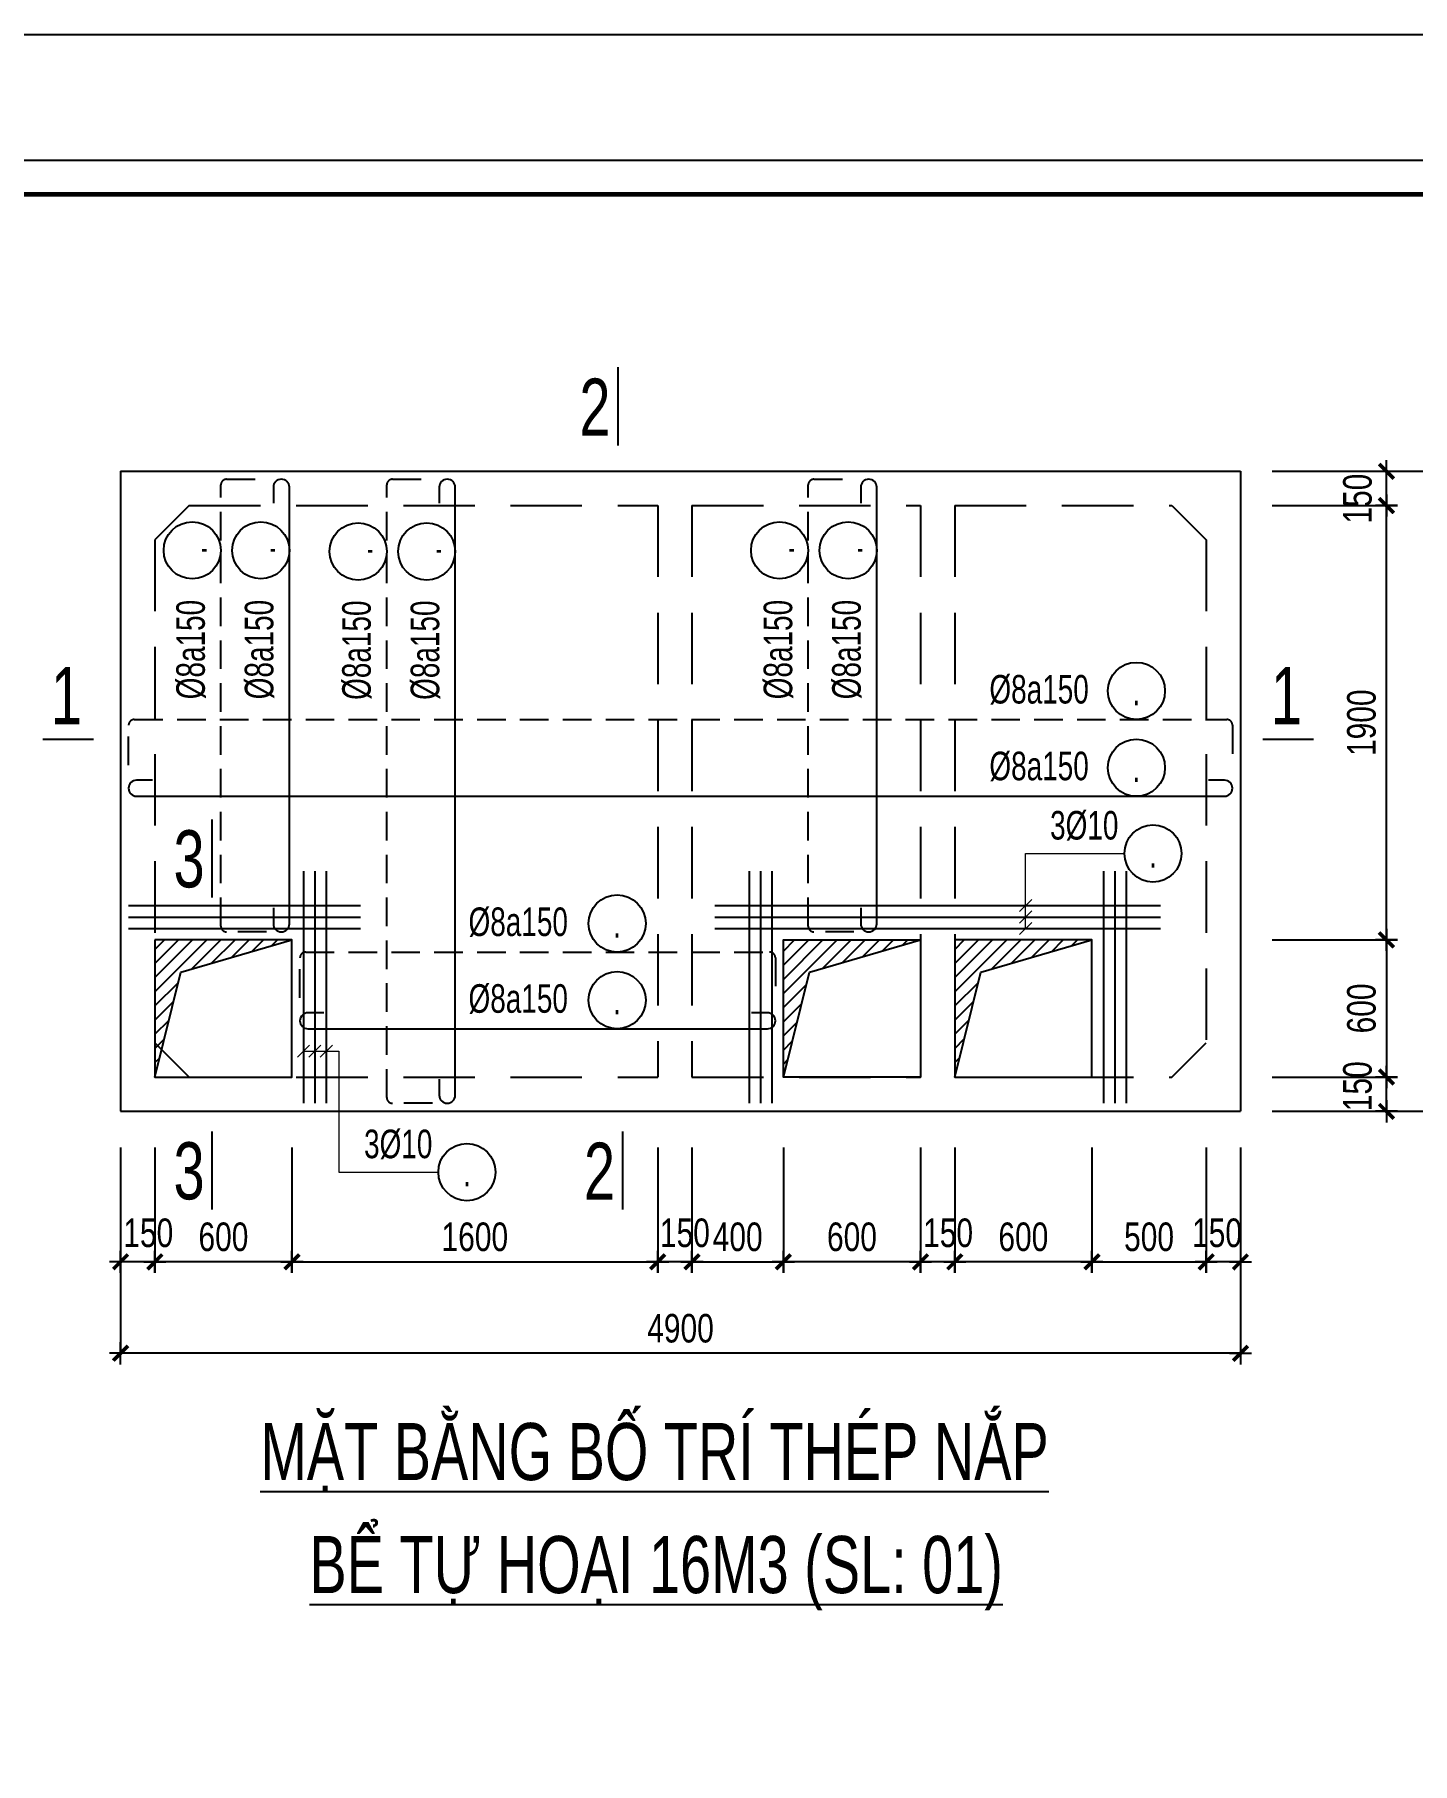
# Model space of a CAD drawing. Extents: x 1229855 to 1302267, y 1135177 to 1201195.
# Drawn here: x 1271960 to 1277989, y 1157314 to 1164877 of the extents above; entities that cross this region are included whole.
import ezdxf
from ezdxf.enums import TextEntityAlignment as Align

# ---------------------------------------------------------------- set-up
doc = ezdxf.new("R2010")
doc.units = 0
doc.header["$LTSCALE"] = 25
doc.header["$MEASUREMENT"] = 0
doc.header["$PDMODE"] = 98
doc.linetypes.add('HIDDEN', pattern=[0.375, 0.25, -0.125])
doc.layers.get('0').update_dxf_attribs({"linetype": 'CONTINUOUS'})
doc.layers.get('DEFPOINTS').update_dxf_attribs({"linetype": 'CONTINUOUS'})
for name, color, linetype in [('02.CDC.DIM', 1, 'CONTINUOUS'), ('CDC-KHUNGTEN', 7, 'CONTINUOUS'), ('CDC.02.DIM', 1, 'CONTINUOUS'), ('CDC.03.BORDER', 3, 'CONTINUOUS'), ('CDC.04.HIDDEN', 8, 'HIDDEN'), ('CDC.05.STEEL', 4, 'CONTINUOUS'), ('CDC.06.TEXT', 2, 'CONTINUOUS'), ('CDC.10.HATCH', 251, 'CONTINUOUS'), ('CDC.14.STEELNUM', 3, 'CONTINUOUS')]:
    doc.layers.add(name, color=color, linetype=linetype)
doc.layers.add('KCS_CHI', color=1, linetype='CONTINUOUS', lineweight=15)
doc.styles.add('1', font='arial.ttf', dxfattribs={"width": 0.75})
doc.styles.add('KCS_SMTEXT', font='arial.ttf', dxfattribs={"width": 0.7})
doc.dimstyles.new('DX2', dxfattribs={"dimscale": 0.5, "dimtxt": 250, "dimasz": 0.8, "dimexe": 0, "dimexo": 0, "dimgap": 90, "dimtad": 1, "dimdec": 0, "dimzin": 13, "dimdsep": 46, "dimtxsty": '1', "dimblk1": 'CHEO', "dimblk2": 'CHEO', "dimsah": 1, "dimcen": 0, "dimclrd": 256, "dimclre": 256, "dimclrt": 2, "dimadec": 0, "dimazin": 0, "dimtfac": 1, "dimtdec": 0, "dimtix": 1, "dimtmove": 2, "dimatfit": 3, "dimldrblk": 'CHEO', "dimfxl": 1, "dimtolj": 1, "dimtzin": 13, "dimarcsym": 0})
pattern_1 = [(45, (1351382.73, 1130222.543), (-30.935922, 30.935922), [])]

# ---------------------------------------------------------------- blocks, each defined once
blk = doc.blocks.new('CHEO')
at = {"layer": '02.CDC.DIM'}
for points in [[(-121, 0), (121, 0)], [(0, 121), (0, -121)]]:
    blk.add_lwpolyline(points, dxfattribs=at)
at = {"layer": '02.CDC.DIM', "color": 2, "const_width": 40}
blk.add_lwpolyline([(80, 80), (-80, -81)], dxfattribs=at)
blk = doc.blocks.new('*D51')
at = {"layer": 'CDC.02.DIM', "lineweight": -2, "ltscale": 3, "transparency": 16777216}
for p, q in [((1277375.3, 1162816.4), (1277875.3, 1162816.4)), ((1277875.3, 1160916.8), (1277875.3, 1162816)), ((1277375.3, 1160916.4), (1277875.3, 1160916.4))]:
    blk.add_line(p, q, dxfattribs=at)
at = {"layer": 'DEFPOINTS', "color": 0, "ltscale": 3, "transparency": 16777216}
for p in [(1277375.3, 1162816.4), (1277875.3, 1162816.4), (1277375.3, 1160916.4)]:
    blk.add_point(p, dxfattribs=at)
at = {"layer": 'CDC.02.DIM', "lineweight": -2, "ltscale": 3, "transparency": 16777216, "xscale": 0.4, "yscale": 0.4, "zscale": 0.4}
for p, rotation in [((1277875.3, 1162816.4), 90), ((1277875.3, 1160916.4), 270)]:
    blk.add_blockref('CHEO', p, dxfattribs=dict(at, rotation=rotation))
at = {"layer": 'CDC.02.DIM', "color": 2, "ltscale": 3, "transparency": 16777216, "insert": (1277766.5, 1161866.4), "char_height": 125, "attachment_point": 5, "rotation": 90, "style": '1'}
blk.add_mtext('\\A1;1900', dxfattribs=at)
blk = doc.blocks.new('*D52')
at = {"layer": 'CDC.02.DIM', "lineweight": -2, "ltscale": 3, "transparency": 16777216}
for p, q in [((1277375.3, 1162966.4), (1278275.3, 1162966.4)), ((1278275.3, 1160166.8), (1278275.3, 1162966)), ((1277375.3, 1160166.4), (1278275.3, 1160166.4))]:
    blk.add_line(p, q, dxfattribs=at)
at = {"layer": 'DEFPOINTS', "color": 0, "ltscale": 3, "transparency": 16777216}
for p in [(1277375.3, 1162966.4), (1278275.3, 1162966.4), (1277375.3, 1160166.4)]:
    blk.add_point(p, dxfattribs=at)
at = {"layer": 'CDC.02.DIM', "lineweight": -2, "ltscale": 3, "transparency": 16777216, "xscale": 0.4, "yscale": 0.4, "zscale": 0.4}
for p, rotation in [((1278275.3, 1162966.4), 90), ((1278275.3, 1160166.4), 270)]:
    blk.add_blockref('CHEO', p, dxfattribs=dict(at, rotation=rotation))
at = {"layer": 'CDC.02.DIM', "color": 2, "ltscale": 3, "transparency": 16777216, "insert": (1278166.5, 1161566.4), "char_height": 125, "attachment_point": 5, "rotation": 90, "style": '1'}
blk.add_mtext('\\A1;2800', dxfattribs=at)
blk = doc.blocks.new('*D53')
at = {"layer": 'CDC.02.DIM', "lineweight": -2, "ltscale": 3, "transparency": 16777216}
for p, q in [((1277375.3, 1162966.4), (1277875.3, 1162966.4)), ((1277875.3, 1162816.8), (1277875.3, 1162966)), ((1277375.3, 1162816.4), (1277875.3, 1162816.4))]:
    blk.add_line(p, q, dxfattribs=at)
at = {"layer": 'DEFPOINTS', "color": 0, "ltscale": 3, "transparency": 16777216}
for p in [(1277375.3, 1162966.4), (1277875.3, 1162966.4), (1277375.3, 1162816.4)]:
    blk.add_point(p, dxfattribs=at)
at = {"layer": 'CDC.02.DIM', "lineweight": -2, "ltscale": 3, "transparency": 16777216, "xscale": 0.4, "yscale": 0.4, "zscale": 0.4}
for p, rotation in [((1277875.3, 1162966.4), 90), ((1277875.3, 1162816.4), 270)]:
    blk.add_blockref('CHEO', p, dxfattribs=dict(at, rotation=rotation))
at = {"layer": 'CDC.02.DIM', "color": 2, "ltscale": 3, "transparency": 16777216, "insert": (1277749, 1162846.7), "char_height": 125, "attachment_point": 5, "rotation": 90, "style": '1'}
blk.add_mtext('\\A1;150', dxfattribs=at)
blk = doc.blocks.new('*D54')
at = {"layer": 'CDC.02.DIM', "lineweight": -2, "ltscale": 3, "transparency": 16777216}
for p, q in [((1275986.7, 1160007.8), (1275986.7, 1159507.8)), ((1276586.7, 1160007.8), (1276586.7, 1159507.8)), ((1276586.3, 1159507.8), (1275987.1, 1159507.8))]:
    blk.add_line(p, q, dxfattribs=at)
at = {"layer": 'DEFPOINTS', "color": 0, "ltscale": 3, "transparency": 16777216}
for p in [(1275986.7, 1160007.8), (1276586.7, 1160007.8), (1275986.7, 1159507.8)]:
    blk.add_point(p, dxfattribs=at)
at = {"layer": 'CDC.02.DIM', "lineweight": -2, "ltscale": 3, "transparency": 16777216, "xscale": 0.4, "yscale": 0.4, "zscale": 0.4, "rotation": 180}
blk.add_blockref('CHEO', (1275986.7, 1159507.8), dxfattribs=at)
at = {"layer": 'CDC.02.DIM', "lineweight": -2, "ltscale": 3, "transparency": 16777216, "xscale": 0.4, "yscale": 0.4, "zscale": 0.4}
blk.add_blockref('CHEO', (1276586.7, 1159507.8), dxfattribs=at)
at = {"layer": 'CDC.02.DIM', "color": 2, "ltscale": 3, "transparency": 16777216, "insert": (1276286.7, 1159616.6), "char_height": 125, "attachment_point": 5, "style": '1'}
blk.add_mtext('\\A1;600', dxfattribs=at)
blk = doc.blocks.new('*D55')
at = {"layer": 'CDC.02.DIM', "lineweight": -2, "ltscale": 3, "transparency": 16777216}
for p, q in [((1272336.7, 1160007.8), (1272336.7, 1159507.8)), ((1272486.7, 1160007.8), (1272486.7, 1159507.8)), ((1272486.3, 1159507.8), (1272337.1, 1159507.8))]:
    blk.add_line(p, q, dxfattribs=at)
at = {"layer": 'DEFPOINTS', "color": 0, "ltscale": 3, "transparency": 16777216}
for p in [(1272336.7, 1160007.8), (1272486.7, 1160007.8), (1272336.7, 1159507.8)]:
    blk.add_point(p, dxfattribs=at)
at = {"layer": 'CDC.02.DIM', "lineweight": -2, "ltscale": 3, "transparency": 16777216, "xscale": 0.4, "yscale": 0.4, "zscale": 0.4, "rotation": 180}
blk.add_blockref('CHEO', (1272336.7, 1159507.8), dxfattribs=at)
at = {"layer": 'CDC.02.DIM', "lineweight": -2, "ltscale": 3, "transparency": 16777216, "xscale": 0.4, "yscale": 0.4, "zscale": 0.4}
blk.add_blockref('CHEO', (1272486.7, 1159507.8), dxfattribs=at)
at = {"layer": 'CDC.02.DIM', "color": 2, "ltscale": 3, "transparency": 16777216, "insert": (1272457.9, 1159634.1), "char_height": 125, "attachment_point": 5, "style": '1'}
blk.add_mtext('\\A1;150', dxfattribs=at)
blk = doc.blocks.new('*D56')
at = {"layer": 'CDC.02.DIM', "lineweight": -2, "ltscale": 3, "transparency": 16777216}
for p, q in [((1277086.7, 1160007.8), (1277086.7, 1159507.8)), ((1277236.7, 1160007.8), (1277236.7, 1159507.8)), ((1277236.3, 1159507.8), (1277087.1, 1159507.8))]:
    blk.add_line(p, q, dxfattribs=at)
at = {"layer": 'DEFPOINTS', "color": 0, "ltscale": 3, "transparency": 16777216}
for p in [(1277086.7, 1160007.8), (1277236.7, 1160007.8), (1277086.7, 1159507.8)]:
    blk.add_point(p, dxfattribs=at)
at = {"layer": 'CDC.02.DIM', "lineweight": -2, "ltscale": 3, "transparency": 16777216, "xscale": 0.4, "yscale": 0.4, "zscale": 0.4, "rotation": 180}
blk.add_blockref('CHEO', (1277086.7, 1159507.8), dxfattribs=at)
at = {"layer": 'CDC.02.DIM', "lineweight": -2, "ltscale": 3, "transparency": 16777216, "xscale": 0.4, "yscale": 0.4, "zscale": 0.4}
blk.add_blockref('CHEO', (1277236.7, 1159507.8), dxfattribs=at)
at = {"layer": 'CDC.02.DIM', "color": 2, "ltscale": 3, "transparency": 16777216, "insert": (1277134, 1159634.1), "char_height": 125, "attachment_point": 5, "style": '1'}
blk.add_mtext('\\A1;150', dxfattribs=at)
blk = doc.blocks.new('*D57')
at = {"layer": 'CDC.02.DIM', "lineweight": -2, "ltscale": 3, "transparency": 16777216}
for p, q in [((1272336.7, 1160007.8), (1272336.7, 1159107.8)), ((1277236.7, 1160007.8), (1277236.7, 1159107.8)), ((1277236.3, 1159107.8), (1272337.1, 1159107.8))]:
    blk.add_line(p, q, dxfattribs=at)
at = {"layer": 'DEFPOINTS', "color": 0, "ltscale": 3, "transparency": 16777216}
for p in [(1272336.7, 1160007.8), (1277236.7, 1160007.8), (1272336.7, 1159107.8)]:
    blk.add_point(p, dxfattribs=at)
at = {"layer": 'CDC.02.DIM', "lineweight": -2, "ltscale": 3, "transparency": 16777216, "xscale": 0.4, "yscale": 0.4, "zscale": 0.4, "rotation": 180}
blk.add_blockref('CHEO', (1272336.7, 1159107.8), dxfattribs=at)
at = {"layer": 'CDC.02.DIM', "lineweight": -2, "ltscale": 3, "transparency": 16777216, "xscale": 0.4, "yscale": 0.4, "zscale": 0.4}
blk.add_blockref('CHEO', (1277236.7, 1159107.8), dxfattribs=at)
at = {"layer": 'CDC.02.DIM', "color": 2, "ltscale": 3, "transparency": 16777216, "insert": (1274786.7, 1159216.6), "char_height": 125, "attachment_point": 5, "style": '1'}
blk.add_mtext('\\A1;4900', dxfattribs=at)
blk = doc.blocks.new('*D58')
at = {"layer": 'CDC.02.DIM', "lineweight": -2, "ltscale": 3, "transparency": 16777216}
for p, q in [((1277375.3, 1160316.4), (1277875.3, 1160316.4)), ((1277875.3, 1160166.8), (1277875.3, 1160316)), ((1277375.3, 1160166.4), (1277875.3, 1160166.4))]:
    blk.add_line(p, q, dxfattribs=at)
at = {"layer": 'DEFPOINTS', "color": 0, "ltscale": 3, "transparency": 16777216}
for p in [(1277375.3, 1160316.4), (1277875.3, 1160316.4), (1277375.3, 1160166.4)]:
    blk.add_point(p, dxfattribs=at)
at = {"layer": 'CDC.02.DIM', "lineweight": -2, "ltscale": 3, "transparency": 16777216, "xscale": 0.4, "yscale": 0.4, "zscale": 0.4}
for p, rotation in [((1277875.3, 1160316.4), 90), ((1277875.3, 1160166.4), 270)]:
    blk.add_blockref('CHEO', p, dxfattribs=dict(at, rotation=rotation))
at = {"layer": 'CDC.02.DIM', "color": 2, "ltscale": 3, "transparency": 16777216, "insert": (1277749, 1160276.1), "char_height": 125, "attachment_point": 5, "rotation": 90, "style": '1'}
blk.add_mtext('\\A1;150', dxfattribs=at)
blk = doc.blocks.new('*D59')
at = {"layer": 'CDC.02.DIM', "lineweight": -2, "ltscale": 3, "transparency": 16777216}
for p, q in [((1275836.7, 1160007.8), (1275836.7, 1159507.8)), ((1275986.7, 1160007.8), (1275986.7, 1159507.8)), ((1275986.3, 1159507.8), (1275837.1, 1159507.8))]:
    blk.add_line(p, q, dxfattribs=at)
at = {"layer": 'DEFPOINTS', "color": 0, "ltscale": 3, "transparency": 16777216}
for p in [(1275836.7, 1160007.8), (1275986.7, 1160007.8), (1275836.7, 1159507.8)]:
    blk.add_point(p, dxfattribs=at)
at = {"layer": 'CDC.02.DIM', "lineweight": -2, "ltscale": 3, "transparency": 16777216, "xscale": 0.4, "yscale": 0.4, "zscale": 0.4, "rotation": 180}
blk.add_blockref('CHEO', (1275836.7, 1159507.8), dxfattribs=at)
at = {"layer": 'CDC.02.DIM', "lineweight": -2, "ltscale": 3, "transparency": 16777216, "xscale": 0.4, "yscale": 0.4, "zscale": 0.4}
blk.add_blockref('CHEO', (1275986.7, 1159507.8), dxfattribs=at)
at = {"layer": 'CDC.02.DIM', "color": 2, "ltscale": 3, "transparency": 16777216, "insert": (1275957.4, 1159634.1), "char_height": 125, "attachment_point": 5, "style": '1'}
blk.add_mtext('\\A1;150', dxfattribs=at)
blk = doc.blocks.new('*D60')
at = {"layer": 'CDC.02.DIM', "lineweight": -2, "ltscale": 3, "transparency": 16777216}
for p, q in [((1275236.7, 1160007.8), (1275236.7, 1159507.8)), ((1275836.7, 1160007.8), (1275836.7, 1159507.8)), ((1275836.3, 1159507.8), (1275237.1, 1159507.8))]:
    blk.add_line(p, q, dxfattribs=at)
at = {"layer": 'DEFPOINTS', "color": 0, "ltscale": 3, "transparency": 16777216}
for p in [(1275236.7, 1160007.8), (1275836.7, 1160007.8), (1275236.7, 1159507.8)]:
    blk.add_point(p, dxfattribs=at)
at = {"layer": 'CDC.02.DIM', "lineweight": -2, "ltscale": 3, "transparency": 16777216, "xscale": 0.4, "yscale": 0.4, "zscale": 0.4, "rotation": 180}
blk.add_blockref('CHEO', (1275236.7, 1159507.8), dxfattribs=at)
at = {"layer": 'CDC.02.DIM', "lineweight": -2, "ltscale": 3, "transparency": 16777216, "xscale": 0.4, "yscale": 0.4, "zscale": 0.4}
blk.add_blockref('CHEO', (1275836.7, 1159507.8), dxfattribs=at)
at = {"layer": 'CDC.02.DIM', "color": 2, "ltscale": 3, "transparency": 16777216, "insert": (1275536.7, 1159616.6), "char_height": 125, "attachment_point": 5, "style": '1'}
blk.add_mtext('\\A1;600', dxfattribs=at)
blk = doc.blocks.new('*D61')
at = {"layer": 'CDC.02.DIM', "lineweight": -2, "ltscale": 3, "transparency": 16777216}
for p, q in [((1274686.7, 1160007.8), (1274686.7, 1159507.8)), ((1274836.7, 1160007.8), (1274836.7, 1159507.8)), ((1274836.3, 1159507.8), (1274687.1, 1159507.8))]:
    blk.add_line(p, q, dxfattribs=at)
at = {"layer": 'DEFPOINTS', "color": 0, "ltscale": 3, "transparency": 16777216}
for p in [(1274686.7, 1160007.8), (1274836.7, 1160007.8), (1274686.7, 1159507.8)]:
    blk.add_point(p, dxfattribs=at)
at = {"layer": 'CDC.02.DIM', "lineweight": -2, "ltscale": 3, "transparency": 16777216, "xscale": 0.4, "yscale": 0.4, "zscale": 0.4, "rotation": 180}
blk.add_blockref('CHEO', (1274686.7, 1159507.8), dxfattribs=at)
at = {"layer": 'CDC.02.DIM', "lineweight": -2, "ltscale": 3, "transparency": 16777216, "xscale": 0.4, "yscale": 0.4, "zscale": 0.4}
blk.add_blockref('CHEO', (1274836.7, 1159507.8), dxfattribs=at)
at = {"layer": 'CDC.02.DIM', "color": 2, "ltscale": 3, "transparency": 16777216, "insert": (1274805.8, 1159634.1), "char_height": 125, "attachment_point": 5, "style": '1'}
blk.add_mtext('\\A1;150', dxfattribs=at)
blk = doc.blocks.new('*D62')
at = {"layer": 'CDC.02.DIM', "lineweight": -2, "ltscale": 3, "transparency": 16777216}
for p, q in [((1272486.7, 1160007.8), (1272486.7, 1159507.8)), ((1273086.7, 1160007.8), (1273086.7, 1159507.8)), ((1273086.3, 1159507.8), (1272487.1, 1159507.8))]:
    blk.add_line(p, q, dxfattribs=at)
at = {"layer": 'DEFPOINTS', "color": 0, "ltscale": 3, "transparency": 16777216}
for p in [(1272486.7, 1160007.8), (1273086.7, 1160007.8), (1272486.7, 1159507.8)]:
    blk.add_point(p, dxfattribs=at)
at = {"layer": 'CDC.02.DIM', "lineweight": -2, "ltscale": 3, "transparency": 16777216, "xscale": 0.4, "yscale": 0.4, "zscale": 0.4, "rotation": 180}
blk.add_blockref('CHEO', (1272486.7, 1159507.8), dxfattribs=at)
at = {"layer": 'CDC.02.DIM', "lineweight": -2, "ltscale": 3, "transparency": 16777216, "xscale": 0.4, "yscale": 0.4, "zscale": 0.4}
blk.add_blockref('CHEO', (1273086.7, 1159507.8), dxfattribs=at)
at = {"layer": 'CDC.02.DIM', "color": 2, "ltscale": 3, "transparency": 16777216, "insert": (1272786.7, 1159616.6), "char_height": 125, "attachment_point": 5, "style": '1'}
blk.add_mtext('\\A1;600', dxfattribs=at)
blk = doc.blocks.new('KHUNG A1')
at = {"layer": 'CDC-KHUNGTEN', "color": 8}
blk.add_lwpolyline([(10368.18, 709.17), (10447.22, 709.17), (10447.22, 1281.17), (9647.22, 1281.17), (9647.22, 709.17), (10368.18, 709.17)], dxfattribs=at)
at = {"layer": 'CDC-KHUNGTEN', "color": 255, "lineweight": 60}
blk.add_lwpolyline([(10366.22, 712.17), (10366.22, 1278.17), (9650.22, 1278.17), (9650.22, 712.17), (10366.22, 712.17)], close=True, dxfattribs=at)
at = {"layer": 'DEFPOINTS', "color": 1, "ltscale": 0.2}
blk.add_lwpolyline([(9617.22, 698.17), (9617.22, 1292.17), (10458.22, 1292.17), (10458.22, 698.17), (9617.22, 698.17)], close=True, dxfattribs=at)
blk = doc.blocks.new('*D419')
at = {"layer": 'CDC.02.DIM', "lineweight": -2, "ltscale": 3, "transparency": 16777216}
for p, q in [((1273086.7, 1160007.8), (1273086.7, 1159507.8)), ((1274686.7, 1160007.8), (1274686.7, 1159507.8)), ((1273087.1, 1159507.8), (1274686.3, 1159507.8))]:
    blk.add_line(p, q, dxfattribs=at)
at = {"layer": 'DEFPOINTS', "color": 0, "ltscale": 3, "transparency": 16777216}
for p in [(1273086.7, 1160007.8), (1274686.7, 1160007.8), (1274686.7, 1159507.8)]:
    blk.add_point(p, dxfattribs=at)
at = {"layer": 'CDC.02.DIM', "lineweight": -2, "ltscale": 3, "transparency": 16777216, "xscale": 0.4, "yscale": 0.4, "zscale": 0.4, "rotation": 180}
blk.add_blockref('CHEO', (1273086.7, 1159507.8), dxfattribs=at)
at = {"layer": 'CDC.02.DIM', "lineweight": -2, "ltscale": 3, "transparency": 16777216, "xscale": 0.4, "yscale": 0.4, "zscale": 0.4}
blk.add_blockref('CHEO', (1274686.7, 1159507.8), dxfattribs=at)
at = {"layer": 'CDC.02.DIM', "color": 2, "ltscale": 3, "transparency": 16777216, "insert": (1273886.7, 1159616.6), "char_height": 125, "attachment_point": 5, "style": '1'}
blk.add_mtext('\\A1;1600', dxfattribs=at)
blk = doc.blocks.new('*D420')
at = {"layer": 'CDC.02.DIM', "lineweight": -2, "ltscale": 3, "transparency": 16777216}
for p, q in [((1274836.7, 1160007.8), (1274836.7, 1159507.8)), ((1275236.7, 1160007.8), (1275236.7, 1159507.8)), ((1274837.1, 1159507.8), (1275236.3, 1159507.8))]:
    blk.add_line(p, q, dxfattribs=at)
at = {"layer": 'DEFPOINTS', "color": 0, "ltscale": 3, "transparency": 16777216}
for p in [(1274836.7, 1160007.8), (1275236.7, 1160007.8), (1275236.7, 1159507.8)]:
    blk.add_point(p, dxfattribs=at)
at = {"layer": 'CDC.02.DIM', "lineweight": -2, "ltscale": 3, "transparency": 16777216, "xscale": 0.4, "yscale": 0.4, "zscale": 0.4, "rotation": 180}
blk.add_blockref('CHEO', (1274836.7, 1159507.8), dxfattribs=at)
at = {"layer": 'CDC.02.DIM', "lineweight": -2, "ltscale": 3, "transparency": 16777216, "xscale": 0.4, "yscale": 0.4, "zscale": 0.4}
blk.add_blockref('CHEO', (1275236.7, 1159507.8), dxfattribs=at)
at = {"layer": 'CDC.02.DIM', "color": 2, "ltscale": 3, "transparency": 16777216, "insert": (1275036.7, 1159616.6), "char_height": 125, "attachment_point": 5, "style": '1'}
blk.add_mtext('\\A1;400', dxfattribs=at)
blk = doc.blocks.new('*D421')
at = {"layer": 'CDC.02.DIM', "lineweight": -2, "ltscale": 3, "transparency": 16777216}
for p, q in [((1276586.7, 1160007.8), (1276586.7, 1159507.8)), ((1277086.7, 1160007.8), (1277086.7, 1159507.8)), ((1276587.1, 1159507.8), (1277086.3, 1159507.8))]:
    blk.add_line(p, q, dxfattribs=at)
at = {"layer": 'DEFPOINTS', "color": 0, "ltscale": 3, "transparency": 16777216}
for p in [(1276586.7, 1160007.8), (1277086.7, 1160007.8), (1277086.7, 1159507.8)]:
    blk.add_point(p, dxfattribs=at)
at = {"layer": 'CDC.02.DIM', "lineweight": -2, "ltscale": 3, "transparency": 16777216, "xscale": 0.4, "yscale": 0.4, "zscale": 0.4, "rotation": 180}
blk.add_blockref('CHEO', (1276586.7, 1159507.8), dxfattribs=at)
at = {"layer": 'CDC.02.DIM', "lineweight": -2, "ltscale": 3, "transparency": 16777216, "xscale": 0.4, "yscale": 0.4, "zscale": 0.4}
blk.add_blockref('CHEO', (1277086.7, 1159507.8), dxfattribs=at)
at = {"layer": 'CDC.02.DIM', "color": 2, "ltscale": 3, "transparency": 16777216, "insert": (1276836.7, 1159616.6), "char_height": 125, "attachment_point": 5, "style": '1'}
blk.add_mtext('\\A1;500', dxfattribs=at)
blk = doc.blocks.new('*D422')
at = {"layer": 'CDC.02.DIM', "lineweight": -2, "ltscale": 3, "transparency": 16777216}
for p, q in [((1277375.3, 1160916.4), (1277875.3, 1160916.4)), ((1277875.3, 1160916), (1277875.3, 1160316.8)), ((1277375.3, 1160316.4), (1277875.3, 1160316.4))]:
    blk.add_line(p, q, dxfattribs=at)
at = {"layer": 'DEFPOINTS', "color": 0, "ltscale": 3, "transparency": 16777216}
for p in [(1277375.3, 1160916.4), (1277375.3, 1160316.4), (1277875.3, 1160316.4)]:
    blk.add_point(p, dxfattribs=at)
at = {"layer": 'CDC.02.DIM', "lineweight": -2, "ltscale": 3, "transparency": 16777216, "xscale": 0.4, "yscale": 0.4, "zscale": 0.4}
for p, rotation in [((1277875.3, 1160916.4), 90), ((1277875.3, 1160316.4), 270)]:
    blk.add_blockref('CHEO', p, dxfattribs=dict(at, rotation=rotation))
at = {"layer": 'CDC.02.DIM', "color": 2, "ltscale": 3, "transparency": 16777216, "insert": (1277766.5, 1160616.4), "char_height": 125, "attachment_point": 5, "rotation": 90, "style": '1'}
blk.add_mtext('\\A1;600', dxfattribs=at)

msp = doc.modelspace()

# ---------------------------------------------------------------- hatches: boundary and pattern name
at = {"layer": 'CDC.10.HATCH'}
h = msp.add_hatch(dxfattribs=at)
h.set_pattern_fill('ANSI31', color=256, scale=350, style=0)
h.set_pattern_definition([(45, (1347882.73, 1130222.543), (-30.935922, 30.935922), [])])
h.paths.add_polyline_path([(1273086.72, 1160916.43), (1272486.72, 1160916.43), (1272486.72, 1160316.43), (1272600.91, 1160774.64)])
h = msp.add_hatch(dxfattribs=at)
h.set_pattern_fill('ANSI31', color=256, scale=350, style=0)
h.set_pattern_definition(pattern_1)
h.paths.add_polyline_path([(1275836.72, 1160916.43), (1275236.72, 1160916.43), (1275236.72, 1160316.43), (1275350.91, 1160774.64)])
h = msp.add_hatch(dxfattribs=at)
h.set_pattern_fill('ANSI31', color=256, scale=350, style=0)
h.set_pattern_definition(pattern_1)
h.paths.add_polyline_path([(1276586.72, 1160916.43), (1275986.72, 1160916.43), (1275986.72, 1160316.43), (1276100.91, 1160774.64)])

# ---------------------------------------------------------------- linework, layer by layer
at = {"layer": 'CDC.03.BORDER'}
for p, q in [((1272336.72, 1162966.43), (1272336.72, 1160166.43)), ((1272336.72, 1162966.43), (1277236.72, 1162966.43)), ((1277236.72, 1162966.43), (1277236.72, 1160166.43)), ((1272336.72, 1160166.43), (1277236.72, 1160166.43))]:
    msp.add_line(p, q, dxfattribs=at)
for points in [[(1272486.72, 1160916.43), (1272486.72, 1160316.43), (1273086.72, 1160316.43), (1273086.72, 1160916.43)], [(1275836.72, 1160916.43), (1275836.72, 1160316.43), (1275236.72, 1160316.43), (1275236.72, 1160916.43)], [(1275986.72, 1160916.43), (1275986.72, 1160316.43), (1276586.72, 1160316.43), (1276586.72, 1160916.43)]]:
    msp.add_lwpolyline(points, close=True, dxfattribs=at)
at = {"layer": 'CDC.04.HIDDEN', "linetype": 'HIDDEN', "ltscale": 50}
for p, q in [((1272636.72, 1162816.43), (1272486.72, 1162666.43)), ((1272636.72, 1162816.43), (1274686.72, 1162816.43)), ((1274686.72, 1162816.43), (1274686.72, 1160316.43)), ((1274836.72, 1162816.43), (1275836.72, 1162816.43)), ((1274836.72, 1162816.43), (1274836.72, 1160316.43)), ((1275836.72, 1162816.43), (1275836.72, 1160316.43)), ((1275986.72, 1162816.43), (1276936.72, 1162816.43)), ((1275986.72, 1162816.43), (1275986.72, 1160316.43)), ((1276936.72, 1162816.43), (1277086.72, 1162666.43)), ((1272486.72, 1162666.43), (1272486.72, 1160466.43)), ((1277086.72, 1162666.43), (1277086.72, 1160466.43)), ((1275136.72, 1161016.43), (1275136.72, 1160151.43)), ((1275786.72, 1161016.43), (1276686.72, 1161016.43)), ((1276686.72, 1161016.43), (1276686.72, 1160151.43)), ((1272636.72, 1160316.43), (1272486.72, 1160466.43)), ((1276936.72, 1160316.43), (1277086.72, 1160466.43)), ((1272636.72, 1160316.43), (1274686.72, 1160316.43)), ((1274836.72, 1160316.43), (1275836.72, 1160316.43)), ((1275986.72, 1160316.43), (1276936.72, 1160316.43))]:
    msp.add_line(p, q, dxfattribs=at)
at = {"layer": 'CDC.05.STEEL'}
for p, q in [((1273136.72, 1161216.43), (1273136.72, 1160201.43)), ((1273186.72, 1161216.43), (1273186.72, 1160201.43)), ((1273236.72, 1161216.43), (1273236.72, 1160201.43)), ((1275086.72, 1161216.43), (1275086.72, 1160201.43)), ((1275136.72, 1161216.43), (1275136.72, 1160201.43)), ((1275186.72, 1161216.43), (1275186.72, 1160201.43)), ((1276636.72, 1161216.43), (1276636.72, 1160201.43)), ((1276686.72, 1161216.43), (1276686.72, 1160201.43)), ((1276736.72, 1161216.43), (1276736.72, 1160201.43)), ((1272371.72, 1161066.43), (1273386.72, 1161066.43)), ((1274936.72, 1161066.43), (1276886.72, 1161066.43)), ((1272371.72, 1161016.43), (1273386.72, 1161016.43)), ((1274936.72, 1161016.43), (1276886.72, 1161016.43)), ((1272371.72, 1160966.43), (1273386.72, 1160966.43)), ((1274936.72, 1160966.43), (1276886.72, 1160966.43))]:
    msp.add_line(p, q, dxfattribs=at)
at = {"layer": 'CDC.05.STEEL', "color": 4, "linetype": 'HIDDEN', "ltscale": 20}
for points in [[(1272975.39, 1160951.43), (1272800.39, 1160951.43, -0.4142136), (1272775.39, 1160976.43), (1272775.39, 1162906.43, -0.4142136), (1272800.39, 1162931.43), (1272975.39, 1162931.43)], [(1273701.28, 1160201.43), (1273526.28, 1160201.43, -0.4142136), (1273501.28, 1160226.43), (1273501.28, 1162906.43, -0.4142136), (1273526.28, 1162931.43), (1273701.28, 1162931.43)], [(1275545.37, 1160951.43), (1275370.37, 1160951.43, -0.4142136), (1275345.37, 1160976.43), (1275345.37, 1162906.43, -0.4142136), (1275370.37, 1162931.43), (1275545.37, 1162931.43)], [(1272371.72, 1161680.38), (1272371.72, 1161855.38, -0.4142136), (1272396.72, 1161880.38), (1277176.72, 1161880.38, -0.4142136), (1277201.72, 1161855.38), (1277201.72, 1161680.38)], [(1273121.72, 1160663.14), (1273121.72, 1160838.14, -0.4142136), (1273146.72, 1160863.14), (1275176.72, 1160863.14, -0.4142136), (1275201.72, 1160838.14), (1275201.72, 1160663.14)]]:
    msp.add_lwpolyline(points, format="xyb", dxfattribs=at)
at = {"layer": 'CDC.05.STEEL'}
for points in [[(1273005.11, 1161056.43), (1273005.11, 1160986.43, 1), (1273075.11, 1160986.43), (1273075.11, 1162896.43, 1), (1273005.11, 1162896.43), (1273005.11, 1162826.43)], [(1273731, 1160306.43), (1273731, 1160236.43, 1), (1273801, 1160236.43), (1273801, 1162896.43, 1), (1273731, 1162896.43), (1273731, 1162826.43)], [(1275575.09, 1161056.43), (1275575.09, 1160986.43, 1), (1275645.09, 1160986.43), (1275645.09, 1162896.43, 1), (1275575.09, 1162896.43), (1275575.09, 1162826.43)], [(1272476.72, 1161614.66), (1272406.72, 1161614.66, 1), (1272406.72, 1161544.66), (1277166.72, 1161544.66, 1), (1277166.72, 1161614.66), (1277096.72, 1161614.66)], [(1273226.72, 1160597.41), (1273156.72, 1160597.41, 1), (1273156.72, 1160527.41), (1275166.72, 1160527.41, 1), (1275166.72, 1160597.41), (1275096.72, 1160597.41)]]:
    msp.add_lwpolyline(points, format="xyb", dxfattribs=at)
at = {"layer": 'CDC.06.TEXT'}
for p, q in [((1274513.87, 1163079.74), (1274513.87, 1163421.33)), ((1271996.27, 1161794.82), (1272217.99, 1161794.82)), ((1277334.32, 1161794.82), (1277556.04, 1161794.82)), ((1272738.09, 1161101.98), (1272738.09, 1161443.57)), ((1272738.09, 1159737.14), (1272738.09, 1160078.73)), ((1274533.87, 1159737.14), (1274533.87, 1160078.73))]:
    msp.add_line(p, q, dxfattribs=at)
at = {"layer": 'CDC.10.HATCH'}
for points in [[(1272486.72, 1160316.43), (1272600.91, 1160774.64), (1273086.72, 1160916.43)], [(1275236.72, 1160316.43), (1275350.91, 1160774.64), (1275836.72, 1160916.43)], [(1275986.72, 1160316.43), (1276100.91, 1160774.64), (1276586.72, 1160916.43)]]:
    msp.add_lwpolyline(points, dxfattribs=at)
at = {"layer": 'CDC.14.STEELNUM'}
for centre in [(1272650.39, 1162620.5), (1272950.11, 1162620.5), (1273376.28, 1162615.7), (1273676, 1162615.7), (1275220.37, 1162620.5), (1275520.09, 1162620.5), (1276781.28, 1162005.38), (1276781.28, 1161669.66), (1276853.92, 1161294.5), (1274509.18, 1160988.14), (1274509.18, 1160652.41), (1273852.28, 1159900.39)]:
    msp.add_circle(centre, 125, dxfattribs=at)
at = {"layer": 'KCS_CHI'}
for p, q in [((1276296.6, 1161294.5), (1276728.92, 1161294.5)), ((1276296.6, 1160966.43), (1276296.6, 1161294.5)), ((1276270.07, 1161039.9), (1276323.13, 1161092.96)), ((1276270.07, 1160989.9), (1276323.13, 1161042.96)), ((1276270.07, 1160939.9), (1276323.13, 1160992.96)), ((1273110.19, 1160402.7), (1273163.25, 1160455.76)), ((1273160.19, 1160402.7), (1273213.25, 1160455.76)), ((1273210.19, 1160402.7), (1273263.25, 1160455.76)), ((1273136.72, 1160429.23), (1273291.22, 1160429.23)), ((1273291.22, 1160429.23), (1273291.22, 1159900.39)), ((1273291.22, 1159900.39), (1273727.28, 1159900.39))]:
    msp.add_line(p, q, dxfattribs=at)

# ---------------------------------------------------------------- block references
at = {"xscale": 50.00000000000019, "yscale": 50.00000000000019, "zscale": 50.00000000000019}
msp.add_blockref('KHUNG A1', (779355.89, 1100268.17), dxfattribs=at)

# ---------------------------------------------------------------- texts
at = {"layer": 'CDC.06.TEXT', "style": 'KCS_SMTEXT', "width": 0.7}
for s, p in [('2', (1274412.23, 1163248.72)), ('1', (1272099.72, 1161984.42)), ('1', (1277437.78, 1161984.42)), ('3', (1272636.45, 1161270.96)), ('3', (1272636.45, 1159906.12)), ('2', (1274432.23, 1159906.12))]:
    msp.add_text(s, height=250, dxfattribs=at).set_placement(p, align=Align.MIDDLE)
for p in [(1272705.4, 1161968.83), (1273005.12, 1161968.83), (1273431.28, 1161966.25), (1273731, 1161966.25), (1275275.38, 1161968.83), (1275575.1, 1161968.83)]:
    msp.add_text('%%C8a150', height=125, rotation=90, dxfattribs=at).set_placement(p)
for s, p in [('%%C8a150', (1276138.07, 1161950.38)), ('%%C8a150', (1276138.07, 1161614.65)), ('3%%C10', (1276403.65, 1161355.31)), ('%%C8a150', (1273859.13, 1160933.13)), ('%%C8a150', (1273859.13, 1160597.41)), ('3%%C10', (1273402.01, 1159961.2))]:
    msp.add_text(s, height=125, dxfattribs=at).set_placement(p)
for s, p in [('%%UMẶT BẰNG BỐ TRÍ THÉP NẮP', (1274672.94, 1158552.81)), ('%%UBỂ TỰ HOẠI 16M3 (SL: 01)', (1274680.11, 1158058.48))]:
    msp.add_text(s, height=250, dxfattribs=at).set_placement(p, align=Align.CENTER)
at = {"layer": 'CDC.14.STEELNUM', "style": 'KCS_SMTEXT', "width": 0.7}
for p in [(1272650.39, 1162620.5), (1272950.11, 1162620.5), (1273376.28, 1162615.7), (1273676, 1162615.7), (1275220.37, 1162620.5), (1275520.09, 1162620.5)]:
    msp.add_text('.', height=125, rotation=90, dxfattribs=at).set_placement(p, align=Align.MIDDLE)
for p in [(1276781.28, 1162005.38), (1276781.28, 1161669.66), (1276853.92, 1161294.5), (1274509.18, 1160988.14), (1274509.18, 1160652.41), (1273852.28, 1159900.39)]:
    msp.add_text('.', height=125, dxfattribs=at).set_placement(p, align=Align.MIDDLE)

# ---------------------------------------------------------------- dimensions: what is measured, and where the dimension line sits
at = {"layer": 'CDC.02.DIM', "ltscale": 3}
for p1, p2, distance, picture, middle in [((1277375.3, 1160166.43), (1277375.3, 1162966.43), -900, '*D52', (1278166.48, 1161566.43)), ((1277375.3, 1160916.43), (1277375.3, 1162816.43), -500, '*D51', (1277766.48, 1161866.43)), ((1277236.72, 1160007.75), (1272336.72, 1160007.75), 900, '*D57', (1274786.72, 1159216.57)), ((1273086.72, 1160007.75), (1272486.72, 1160007.75), 500, '*D62', (1272786.72, 1159616.57)), ((1275836.72, 1160007.75), (1275236.72, 1160007.75), 500, '*D60', (1275536.72, 1159616.57)), ((1276586.72, 1160007.75), (1275986.72, 1160007.75), 500, '*D54', (1276286.72, 1159616.57))]:
    dim = msp.add_aligned_dim(p1=p1, p2=p2, distance=distance, dimstyle='DX2', dxfattribs=at)
    dim.commit()
    dim.dimension.update_dxf_attribs({"geometry": picture, "text_midpoint": middle})
for base, p1, p2, angle, picture, middle in [((1277875.3, 1162966.43), (1277375.3, 1162816.43), (1277375.3, 1162966.43), 90, '*D53', (1277748.98, 1162846.73)), ((1277875.3, 1160316.43), (1277375.3, 1160166.43), (1277375.3, 1160316.43), 90, '*D58', (1277748.98, 1160276.14)), ((1272336.72, 1159507.75), (1272486.72, 1160007.75), (1272336.72, 1160007.75), 180, '*D55', (1272457.9, 1159634.07)), ((1274686.72, 1159507.75), (1274836.72, 1160007.75), (1274686.72, 1160007.75), 180, '*D61', (1274805.77, 1159634.07)), ((1275836.72, 1159507.75), (1275986.72, 1160007.75), (1275836.72, 1160007.75), 180, '*D59', (1275957.36, 1159634.07)), ((1277086.72, 1159507.75), (1277236.72, 1160007.75), (1277086.72, 1160007.75), 180, '*D56', (1277134.02, 1159634.07))]:
    dim = msp.add_linear_dim(base=base, p1=p1, p2=p2, angle=angle, dimstyle='DX2', dxfattribs=at)
    dim.commit()
    dim.dimension.update_dxf_attribs({"geometry": picture, "text_midpoint": middle, "dimtype": 161})
dim = msp.add_linear_dim(base=(1277875.3, 1160316.43), p1=(1277375.3, 1160916.43), p2=(1277375.3, 1160316.43), angle=270, dimstyle='DX2', dxfattribs=at)
dim.commit()
dim.dimension.update_dxf_attribs({"geometry": '*D422', "text_midpoint": (1277766.48, 1160616.43)})
for base, p1, p2, picture, middle in [((1274686.72, 1159507.75), (1273086.72, 1160007.75), (1274686.72, 1160007.75), '*D419', (1273886.72, 1159616.57)), ((1275236.72, 1159507.75), (1274836.72, 1160007.75), (1275236.72, 1160007.75), '*D420', (1275036.72, 1159616.57)), ((1277086.72, 1159507.75), (1276586.72, 1160007.75), (1277086.72, 1160007.75), '*D421', (1276836.72, 1159616.57))]:
    dim = msp.add_linear_dim(base=base, p1=p1, p2=p2, dimstyle='DX2', dxfattribs=at)
    dim.commit()
    dim.dimension.update_dxf_attribs({"geometry": picture, "text_midpoint": middle})

doc.saveas('drawing.dxf')
